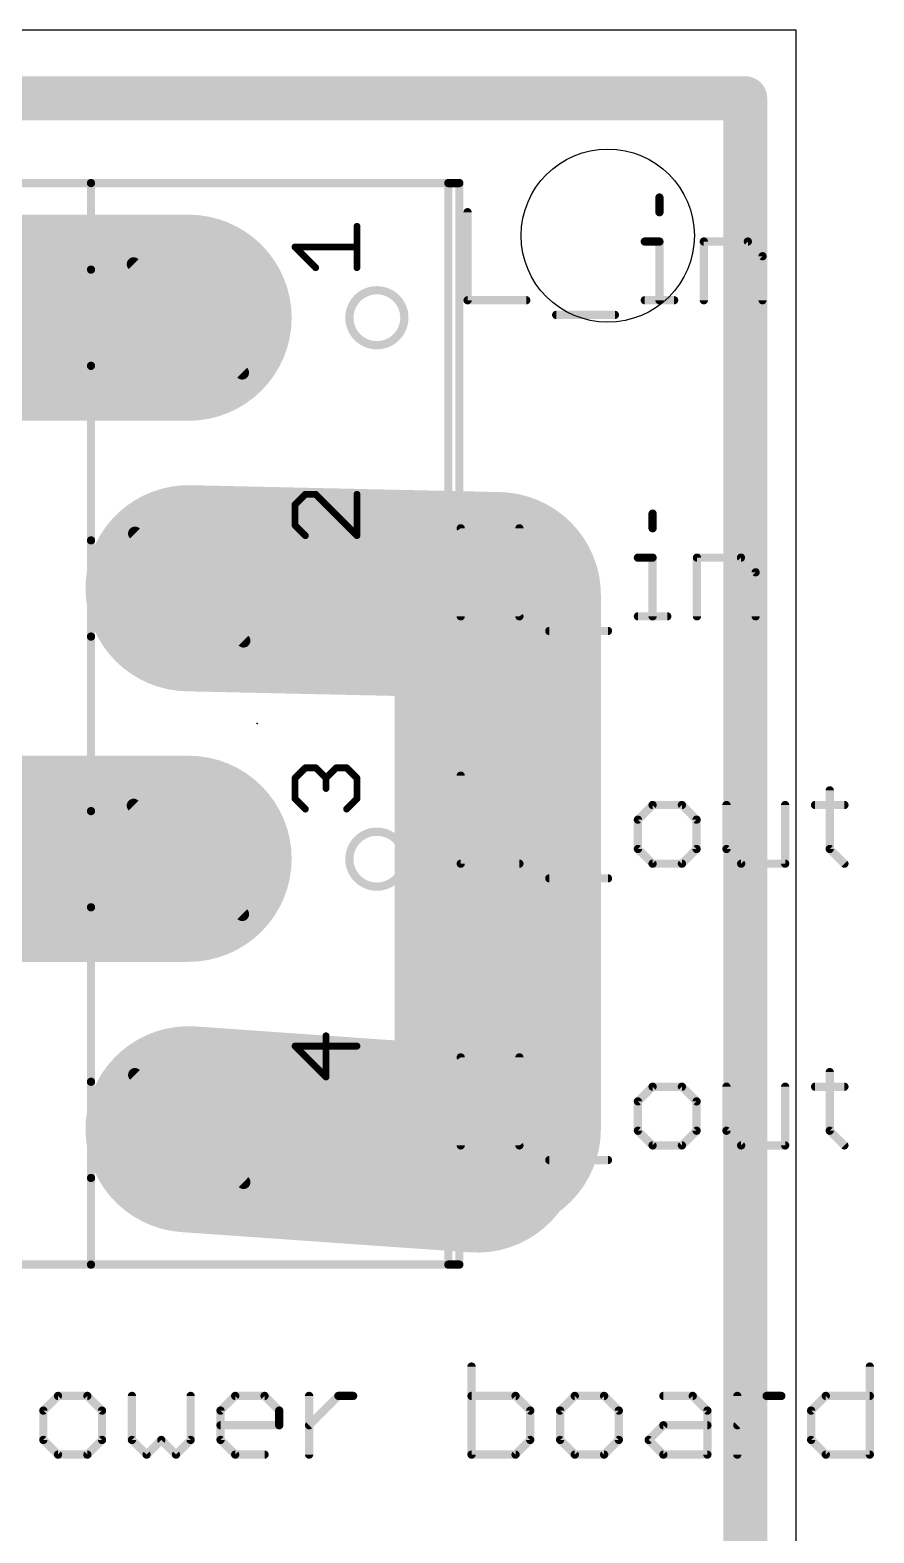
# Model space of a CAD drawing. Extents: x 2.5 to 78.6, y 0 to 52.1.
# Drawn here: x 62.98 to 78.58, y 24.28 to 52.06 of the extents above; entities that cross this region are included whole.
import ezdxf

# ---------------------------------------------------------------- set-up
doc = ezdxf.new("R2010")
doc.units = 0
for name, color, linetype in [('1', 22, 'CONTINUOUS'), ('17', 82, 'CONTINUOUS'), ('20', 7, 'CONTINUOUS'), ('21', 253, 'CONTINUOUS'), ('23', 7, 'CONTINUOUS'), ('25', 253, 'CONTINUOUS'), ('51', 253, 'CONTINUOUS')]:
    doc.layers.add(name, color=color, linetype=linetype)

# ---------------------------------------------------------------- blocks, each defined once
blk = doc.blocks.new('LONGP100')
at = {"const_width": 1}
blk.add_lwpolyline([(-0.5, 0), (0.5, 0)], dxfattribs=at)
at = {"const_width": 0.5}
for points in [[(-0.5, 0.25, 1), (-0.5, -0.25)], [(0.5, -0.25, 1), (0.5, 0.25)]]:
    blk.add_lwpolyline(points, format="xyb", dxfattribs=at)

msp = doc.modelspace()

# ---------------------------------------------------------------- linework, layer by layer
at = {"layer": '1'}
for points, const_width in [([(76.2, 50.8), (3.81, 50.8)], 0.8128), ([(76.2, 1.27), (76.2, 50.8)], 0.8128), ([(74.6147, 48.9644), (74.6147, 48.6932)], 0.1524), ([(65.913, 46.743), (55.499, 46.743)], 3.81), ([(71.0692, 48.6932), (71.0692, 47.0662)], 0.1524), ([(74.3435, 48.1509), (74.6147, 48.1509)], 0.1524), ([(74.6147, 48.1509), (74.6147, 47.0662)], 0.1524), ([(75.435, 47.0662), (75.435, 48.1509)], 0.1524), ([(75.435, 48.1509), (76.2484, 48.1509)], 0.1524), ([(76.2484, 48.1509), (76.5196, 47.8797)], 0.1524), ([(76.5196, 47.8797), (76.5196, 47.0662)], 0.1524), ([(71.0692, 47.0662), (72.1539, 47.0662)], 0.1524), ([(74.3435, 47.0662), (74.8858, 47.0662)], 0.1524), ([(72.7064, 46.795), (73.791, 46.795)], 0.1524), ([(65.913, 41.743), (71.628, 41.616)], 3.81), ([(71.628, 41.616), (71.628, 31.75)], 3.81), ([(57.785, 37.592), (61.976, 36.957)], 3.81), ([(65.913, 36.743), (60.706, 36.743)], 3.81), ([(71.247, 31.369), (65.913, 31.743)], 3.81), ([(71.628, 31.75), (71.247, 31.369)], 2.54)]:
    msp.add_lwpolyline(points, dxfattribs=dict(at, const_width=const_width))
for points, const_width in [([(76.4032, 50.8, 1), (75.9968, 50.8)], 0.4064), ([(76.2, 50.5968, 1), (76.2, 51.0032)], 0.4064), ([(74.6528, 48.9644, 1), (74.5766, 48.9644)], 0.0762), ([(65.913, 45.7905, 1), (65.913, 47.6955)], 1.905), ([(71.1073, 48.6932, 1), (71.0311, 48.6932)], 0.0762), ([(74.5766, 48.6932, 1), (74.6528, 48.6932)], 0.0762), ([(74.3435, 48.189, 1), (74.3435, 48.1128)], 0.0762), ([(74.6528, 48.1509, 1), (74.5766, 48.1509)], 0.0762), ([(74.6147, 48.1128, 1), (74.6147, 48.189)], 0.0762), ([(75.4731, 48.1509, 1), (75.3969, 48.1509)], 0.0762), ([(75.435, 48.189, 1), (75.435, 48.1128)], 0.0762), ([(76.2754, 48.1778, 1), (76.2215, 48.1239)], 0.0762), ([(76.2484, 48.1128, 1), (76.2484, 48.189)], 0.0762), ([(76.5577, 47.8797, 1), (76.4815, 47.8797)], 0.0762), ([(76.4927, 47.8528, 1), (76.5466, 47.9066)], 0.0762), ([(71.0692, 47.1043, 1), (71.0692, 47.0281)], 0.0762), ([(71.0311, 47.0662, 1), (71.1073, 47.0662)], 0.0762), ([(72.1539, 47.0281, 1), (72.1539, 47.1043)], 0.0762), ([(74.3435, 47.1043, 1), (74.3435, 47.0281)], 0.0762), ([(74.5766, 47.0662, 1), (74.6528, 47.0662)], 0.0762), ([(74.8858, 47.0281, 1), (74.8858, 47.1043)], 0.0762), ([(75.3969, 47.0662, 1), (75.4731, 47.0662)], 0.0762), ([(76.4815, 47.0662, 1), (76.5577, 47.0662)], 0.0762), ([(72.7064, 46.8331, 1), (72.7064, 46.7569)], 0.0762), ([(73.791, 46.7569, 1), (73.791, 46.8331)], 0.0762), ([(65.9342, 42.6953, 1), (65.8918, 40.7907)], 1.905), ([(72.5805, 41.616, 1), (70.6755, 41.616)], 1.905), ([(71.6068, 40.6637, 1), (71.6492, 42.5683)], 1.905), ([(61.8333, 36.0152, 1), (62.1187, 37.8988)], 1.905), ([(65.913, 35.7905, 1), (65.913, 37.6955)], 1.905), ([(65.9796, 32.6932, 1), (65.8464, 30.7928)], 1.905), ([(71.1804, 30.4188, 1), (71.3136, 32.3192)], 1.905), ([(72.077, 31.301, 1), (71.179, 32.199)], 1.27), ([(70.6755, 31.75, 1), (72.5805, 31.75)], 1.905), ([(70.798, 31.818, 1), (71.696, 30.92)], 1.27)]:
    msp.add_lwpolyline(points, format="xyb", dxfattribs=dict(at, const_width=const_width))
at = {"layer": '20'}
for p, q in [((77.14, 52.06), (2.54, 52.06)), ((77.14, 0), (77.14, 52.06))]:
    msp.add_line(p, q, dxfattribs=at)
msp.add_circle((73.66, 48.26), 1.6, dxfattribs=at)
at = {"layer": '21', "const_width": 0.1524}
for points in [[(61.722, 49.232), (64.11, 49.232)], [(64.11, 49.232), (64.11, 47.632)], [(64.11, 49.232), (70.714, 49.232)], [(70.714, 49.232), (70.714, 29.242)], [(70.714, 49.232), (70.917, 49.232)], [(70.917, 29.242), (70.917, 49.232)], [(64.11, 45.854), (64.11, 42.628)], [(64.11, 40.85), (64.11, 37.624)], [(64.11, 35.846), (64.11, 32.621)], [(64.11, 30.843), (64.11, 29.242)], [(64.11, 29.242), (61.722, 29.242)], [(70.714, 29.242), (64.11, 29.242)], [(70.917, 29.242), (70.714, 29.242)]]:
    msp.add_lwpolyline(points, dxfattribs=at)
at = {"layer": '21'}
for points, const_width in [([(64.1481, 49.232, 1), (64.0719, 49.232)], 0.0762), ([(64.11, 49.2701, 1), (64.11, 49.1939)], 0.0762), ([(64.11, 49.1939, 1), (64.11, 49.2701)], 0.0762), ([(70.7521, 49.232, 1), (70.6759, 49.232)], 0.0762), ([(70.714, 49.2701, 1), (70.714, 49.1939)], 0.0762), ([(70.714, 49.1939, 1), (70.714, 49.2701)], 0.0762), ([(70.9551, 49.232, 1), (70.8789, 49.232)], 0.0762), ([(70.917, 49.1939, 1), (70.917, 49.2701)], 0.0762), ([(64.0719, 47.632, 1), (64.1481, 47.632)], 0.0762), ([(69.3928, 46.235, 1), (69.3928, 47.251, 1), (69.3928, 46.235)], 0.1524), ([(64.1481, 45.854, 1), (64.0719, 45.854)], 0.0762), ([(64.0719, 42.628, 1), (64.1481, 42.628)], 0.0762), ([(69.3928, 41.2312, 1), (69.3928, 42.2472, 1), (69.3928, 41.2312)], 0.1524), ([(64.1481, 40.85, 1), (64.0719, 40.85)], 0.0762), ([(64.0719, 37.624, 1), (64.1481, 37.624)], 0.0762), ([(69.3928, 36.2274, 1), (69.3928, 37.2434, 1), (69.3928, 36.2274)], 0.1524), ([(64.1481, 35.846, 1), (64.0719, 35.846)], 0.0762), ([(64.0719, 32.621, 1), (64.1481, 32.621)], 0.0762), ([(69.3928, 31.2236, 1), (69.3928, 32.2396, 1), (69.3928, 31.2236)], 0.1524), ([(64.1481, 30.843, 1), (64.0719, 30.843)], 0.0762), ([(64.11, 29.2801, 1), (64.11, 29.2039)], 0.0762), ([(64.0719, 29.242, 1), (64.1481, 29.242)], 0.0762), ([(64.11, 29.2039, 1), (64.11, 29.2801)], 0.0762), ([(70.714, 29.2801, 1), (70.714, 29.2039)], 0.0762), ([(70.6759, 29.242, 1), (70.7521, 29.242)], 0.0762), ([(70.714, 29.2039, 1), (70.714, 29.2801)], 0.0762), ([(70.8789, 29.242, 1), (70.9551, 29.242)], 0.0762), ([(70.917, 29.2039, 1), (70.917, 29.2801)], 0.0762)]:
    msp.add_lwpolyline(points, format="xyb", dxfattribs=dict(at, const_width=const_width))
at = {"layer": '23'}
msp.add_point((67.183, 39.243), dxfattribs=at)
at = {"layer": '25', "const_width": 0.1524}
for points in [[(74.6147, 48.9644), (74.6147, 48.6932)], [(71.0692, 48.6932), (71.0692, 47.0662)], [(74.3435, 48.1509), (74.6147, 48.1509)], [(74.6147, 48.1509), (74.6147, 47.0662)], [(75.435, 47.0662), (75.435, 48.1509)], [(75.435, 48.1509), (76.2484, 48.1509)], [(76.2484, 48.1509), (76.5196, 47.8797)], [(76.5196, 47.8797), (76.5196, 47.0662)], [(71.0692, 47.0662), (72.1539, 47.0662)], [(74.3435, 47.0662), (74.8858, 47.0662)], [(72.7064, 46.795), (73.791, 46.795)], [(74.4877, 43.1224), (74.4877, 42.8512)], [(70.9422, 41.2242), (70.9422, 42.8512)], [(70.9422, 42.8512), (72.0269, 41.2242)], [(72.0269, 41.2242), (72.0269, 42.8512)], [(74.2165, 42.3089), (74.4877, 42.3089)], [(74.4877, 42.3089), (74.4877, 41.2242)], [(75.308, 41.2242), (75.308, 42.3089)], [(75.308, 42.3089), (76.1214, 42.3089)], [(76.1214, 42.3089), (76.3926, 42.0377)], [(76.3926, 42.0377), (76.3926, 41.2242)], [(74.2165, 41.2242), (74.7588, 41.2242)], [(72.5794, 40.953), (73.664, 40.953)], [(70.9422, 38.2792), (70.9422, 36.6522)], [(77.762, 38.008), (77.762, 36.9234)], [(74.4877, 37.7369), (74.2165, 37.4657)], [(75.03, 37.7369), (74.4877, 37.7369)], [(75.3012, 37.4657), (75.03, 37.7369)], [(75.8537, 37.7369), (75.8537, 36.9234)], [(76.9383, 36.6522), (76.9383, 37.7369)], [(77.4908, 37.7369), (78.0332, 37.7369)], [(74.2165, 37.4657), (74.2165, 36.9234)], [(75.3012, 36.9234), (75.3012, 37.4657)], [(74.2165, 36.9234), (74.4877, 36.6522)], [(75.03, 36.6522), (75.3012, 36.9234)], [(75.8537, 36.9234), (76.1248, 36.6522)], [(77.762, 36.9234), (78.0332, 36.6522)], [(70.9422, 36.6522), (72.0269, 36.6522)], [(74.4877, 36.6522), (75.03, 36.6522)], [(76.1248, 36.6522), (76.9383, 36.6522)], [(72.5794, 36.381), (73.664, 36.381)], [(70.9422, 31.4452), (70.9422, 33.0722)], [(70.9422, 33.0722), (72.0269, 31.4452)], [(72.0269, 31.4452), (72.0269, 33.0722)], [(77.762, 32.801), (77.762, 31.7164)], [(74.4877, 32.5299), (74.2165, 32.2587)], [(75.03, 32.5299), (74.4877, 32.5299)], [(75.3012, 32.2587), (75.03, 32.5299)], [(75.8537, 32.5299), (75.8537, 31.7164)], [(76.9383, 31.4452), (76.9383, 32.5299)], [(77.4908, 32.5299), (78.0332, 32.5299)], [(74.2165, 32.2587), (74.2165, 31.7164)], [(75.3012, 31.7164), (75.3012, 32.2587)], [(74.2165, 31.7164), (74.4877, 31.4452)], [(75.03, 31.4452), (75.3012, 31.7164)], [(75.8537, 31.7164), (76.1248, 31.4452)], [(77.762, 31.7164), (78.0332, 31.4452)], [(74.4877, 31.4452), (75.03, 31.4452)], [(76.1248, 31.4452), (76.9383, 31.4452)], [(72.5794, 31.174), (73.664, 31.174)], [(71.142, 27.3572), (71.142, 25.7302)], [(78.5025, 27.3572), (78.5025, 25.7302)], [(63.5003, 26.8149), (63.2291, 26.5437)], [(64.0426, 26.8149), (63.5003, 26.8149)], [(64.3138, 26.5437), (64.0426, 26.8149)], [(64.8663, 26.8149), (64.8663, 26.0014)], [(65.9509, 26.0014), (65.9509, 26.8149)], [(66.5034, 26.5437), (66.7746, 26.8149)], [(66.7746, 26.8149), (67.3169, 26.8149)], [(67.3169, 26.8149), (67.5881, 26.5437)], [(68.1406, 25.7302), (68.1406, 26.8149)], [(68.1406, 26.2725), (68.6829, 26.8149)], [(68.6829, 26.8149), (68.9541, 26.8149)], [(71.9555, 26.8149), (71.142, 26.8149)], [(72.2267, 26.5437), (71.9555, 26.8149)], [(73.0503, 26.8149), (72.7792, 26.5437)], [(73.5927, 26.8149), (73.0503, 26.8149)], [(73.8638, 26.5437), (73.5927, 26.8149)], [(74.6875, 26.8149), (75.2298, 26.8149)], [(75.2298, 26.8149), (75.501, 26.5437)], [(76.0535, 25.7302), (76.0535, 26.8149)], [(76.0535, 26.2725), (76.5958, 26.8149)], [(76.5958, 26.8149), (76.867, 26.8149)], [(77.4178, 26.5437), (77.689, 26.8149)], [(77.689, 26.8149), (78.5025, 26.8149)], [(63.2291, 26.5437), (63.2291, 26.0014)], [(64.3138, 26.0014), (64.3138, 26.5437)], [(66.5034, 26.0014), (66.5034, 26.5437)], [(67.5881, 26.5437), (67.5881, 26.2725)], [(72.2267, 26.0014), (72.2267, 26.5437)], [(72.7792, 26.5437), (72.7792, 26.0014)], [(73.8638, 26.0014), (73.8638, 26.5437)], [(75.501, 26.5437), (75.501, 25.7302)], [(77.4178, 26.0014), (77.4178, 26.5437)], [(67.5881, 26.2725), (66.5034, 26.2725)], [(74.4163, 26.0014), (74.6875, 26.2725)], [(74.6875, 26.2725), (75.501, 26.2725)], [(63.2291, 26.0014), (63.5003, 25.7302)], [(64.0426, 25.7302), (64.3138, 26.0014)], [(64.8663, 26.0014), (65.1374, 25.7302)], [(65.1374, 25.7302), (65.4086, 26.0014)], [(65.4086, 26.0014), (65.6798, 25.7302)], [(65.6798, 25.7302), (65.9509, 26.0014)], [(66.7746, 25.7302), (66.5034, 26.0014)], [(71.9555, 25.7302), (72.2267, 26.0014)], [(72.7792, 26.0014), (73.0503, 25.7302)], [(73.5927, 25.7302), (73.8638, 26.0014)], [(74.6875, 25.7302), (74.4163, 26.0014)], [(77.689, 25.7302), (77.4178, 26.0014)], [(63.5003, 25.7302), (64.0426, 25.7302)], [(67.3169, 25.7302), (66.7746, 25.7302)], [(71.142, 25.7302), (71.9555, 25.7302)], [(73.0503, 25.7302), (73.5927, 25.7302)], [(75.501, 25.7302), (74.6875, 25.7302)], [(78.5025, 25.7302), (77.689, 25.7302)]]:
    msp.add_lwpolyline(points, dxfattribs=at)
at = {"layer": '25', "const_width": 0.0762}
for points in [[(74.6528, 48.9644, 1), (74.5766, 48.9644)], [(71.1073, 48.6932, 1), (71.0311, 48.6932)], [(74.5766, 48.6932, 1), (74.6528, 48.6932)], [(74.3435, 48.189, 1), (74.3435, 48.1128)], [(74.6528, 48.1509, 1), (74.5766, 48.1509)], [(74.6147, 48.1128, 1), (74.6147, 48.189)], [(75.4731, 48.1509, 1), (75.3969, 48.1509)], [(75.435, 48.189, 1), (75.435, 48.1128)], [(76.2754, 48.1778, 1), (76.2215, 48.1239)], [(76.2484, 48.1128, 1), (76.2484, 48.189)], [(76.5577, 47.8797, 1), (76.4815, 47.8797)], [(76.4927, 47.8528, 1), (76.5466, 47.9066)], [(71.0692, 47.1043, 1), (71.0692, 47.0281)], [(71.0311, 47.0662, 1), (71.1073, 47.0662)], [(72.1539, 47.0281, 1), (72.1539, 47.1043)], [(74.3435, 47.1043, 1), (74.3435, 47.0281)], [(74.5766, 47.0662, 1), (74.6528, 47.0662)], [(74.8858, 47.0281, 1), (74.8858, 47.1043)], [(75.3969, 47.0662, 1), (75.4731, 47.0662)], [(76.4815, 47.0662, 1), (76.5577, 47.0662)], [(72.7064, 46.8331, 1), (72.7064, 46.7569)], [(73.791, 46.7569, 1), (73.791, 46.8331)], [(74.5258, 43.1224, 1), (74.4496, 43.1224)], [(70.9803, 42.8512, 1), (70.9041, 42.8512)], [(70.9739, 42.8723, 1), (70.9105, 42.8301)], [(72.065, 42.8512, 1), (71.9888, 42.8512)], [(74.4496, 42.8512, 1), (74.5258, 42.8512)], [(74.2165, 42.347, 1), (74.2165, 42.2708)], [(74.5258, 42.3089, 1), (74.4496, 42.3089)], [(74.4877, 42.2708, 1), (74.4877, 42.347)], [(75.3461, 42.3089, 1), (75.2699, 42.3089)], [(75.308, 42.347, 1), (75.308, 42.2708)], [(76.1484, 42.3358, 1), (76.0945, 42.2819)], [(76.1214, 42.2708, 1), (76.1214, 42.347)], [(76.4307, 42.0377, 1), (76.3545, 42.0377)], [(76.3657, 42.0108, 1), (76.4196, 42.0646)], [(70.9041, 41.2242, 1), (70.9803, 41.2242)], [(71.9888, 41.2242, 1), (72.065, 41.2242)], [(71.9952, 41.2031, 1), (72.0586, 41.2453)], [(74.2165, 41.2623, 1), (74.2165, 41.1861)], [(74.4496, 41.2242, 1), (74.5258, 41.2242)], [(74.7588, 41.1861, 1), (74.7588, 41.2623)], [(75.2699, 41.2242, 1), (75.3461, 41.2242)], [(76.3545, 41.2242, 1), (76.4307, 41.2242)], [(72.5794, 40.9911, 1), (72.5794, 40.9149)], [(73.664, 40.9149, 1), (73.664, 40.9911)], [(70.9803, 38.2792, 1), (70.9041, 38.2792)], [(77.8001, 38.008, 1), (77.7239, 38.008)], [(74.4877, 37.775, 1), (74.4877, 37.6988)], [(74.5146, 37.7099, 1), (74.4607, 37.7638)], [(75.0569, 37.7638, 1), (75.0031, 37.7099)], [(75.03, 37.6988, 1), (75.03, 37.775)], [(75.8918, 37.7369, 1), (75.8156, 37.7369)], [(76.9764, 37.7369, 1), (76.9002, 37.7369)], [(77.4908, 37.775, 1), (77.4908, 37.6988)], [(78.0332, 37.6988, 1), (78.0332, 37.775)], [(74.2546, 37.4657, 1), (74.1784, 37.4657)], [(74.1896, 37.4926, 1), (74.2435, 37.4388)], [(75.3393, 37.4657, 1), (75.2631, 37.4657)], [(75.2742, 37.4388, 1), (75.3281, 37.4926)], [(74.2435, 36.9503, 1), (74.1896, 36.8964)], [(74.1784, 36.9234, 1), (74.2546, 36.9234)], [(75.2631, 36.9234, 1), (75.3393, 36.9234)], [(75.3281, 36.8964, 1), (75.2742, 36.9503)], [(75.8806, 36.9503, 1), (75.8267, 36.8964)], [(75.8156, 36.9234, 1), (75.8918, 36.9234)], [(77.7889, 36.9503, 1), (77.735, 36.8964)], [(77.7239, 36.9234, 1), (77.8001, 36.9234)], [(70.9422, 36.6903, 1), (70.9422, 36.6141)], [(70.9041, 36.6522, 1), (70.9803, 36.6522)], [(72.0269, 36.6141, 1), (72.0269, 36.6903)], [(74.4877, 36.6903, 1), (74.4877, 36.6141)], [(74.4607, 36.6253, 1), (74.5146, 36.6791)], [(75.0031, 36.6791, 1), (75.0569, 36.6253)], [(75.03, 36.6141, 1), (75.03, 36.6903)], [(76.1248, 36.6903, 1), (76.1248, 36.6141)], [(76.0979, 36.6253, 1), (76.1518, 36.6791)], [(76.9002, 36.6522, 1), (76.9764, 36.6522)], [(76.9383, 36.6141, 1), (76.9383, 36.6903)], [(78.0062, 36.6253, 1), (78.0601, 36.6791)], [(72.5794, 36.4191, 1), (72.5794, 36.3429)], [(73.664, 36.3429, 1), (73.664, 36.4191)], [(70.9803, 33.0722, 1), (70.9041, 33.0722)], [(70.9739, 33.0933, 1), (70.9105, 33.0511)], [(72.065, 33.0722, 1), (71.9888, 33.0722)], [(77.8001, 32.801, 1), (77.7239, 32.801)], [(74.4877, 32.568, 1), (74.4877, 32.4918)], [(74.5146, 32.5029, 1), (74.4607, 32.5568)], [(75.0569, 32.5568, 1), (75.0031, 32.5029)], [(75.03, 32.4918, 1), (75.03, 32.568)], [(75.8918, 32.5299, 1), (75.8156, 32.5299)], [(76.9764, 32.5299, 1), (76.9002, 32.5299)], [(77.4908, 32.568, 1), (77.4908, 32.4918)], [(78.0332, 32.4918, 1), (78.0332, 32.568)], [(74.2546, 32.2587, 1), (74.1784, 32.2587)], [(74.1896, 32.2856, 1), (74.2435, 32.2318)], [(75.3393, 32.2587, 1), (75.2631, 32.2587)], [(75.2742, 32.2318, 1), (75.3281, 32.2856)], [(74.2435, 31.7433, 1), (74.1896, 31.6894)], [(74.1784, 31.7164, 1), (74.2546, 31.7164)], [(75.2631, 31.7164, 1), (75.3393, 31.7164)], [(75.3281, 31.6894, 1), (75.2742, 31.7433)], [(75.8806, 31.7433, 1), (75.8267, 31.6894)], [(75.8156, 31.7164, 1), (75.8918, 31.7164)], [(77.7889, 31.7433, 1), (77.735, 31.6894)], [(77.7239, 31.7164, 1), (77.8001, 31.7164)], [(70.9041, 31.4452, 1), (70.9803, 31.4452)], [(71.9888, 31.4452, 1), (72.065, 31.4452)], [(71.9952, 31.4241, 1), (72.0586, 31.4663)], [(74.4877, 31.4833, 1), (74.4877, 31.4071)], [(74.4607, 31.4183, 1), (74.5146, 31.4721)], [(75.0031, 31.4721, 1), (75.0569, 31.4183)], [(75.03, 31.4071, 1), (75.03, 31.4833)], [(76.1248, 31.4833, 1), (76.1248, 31.4071)], [(76.0979, 31.4183, 1), (76.1518, 31.4721)], [(76.9002, 31.4452, 1), (76.9764, 31.4452)], [(76.9383, 31.4071, 1), (76.9383, 31.4833)], [(78.0062, 31.4183, 1), (78.0601, 31.4721)], [(72.5794, 31.2121, 1), (72.5794, 31.1359)], [(73.664, 31.1359, 1), (73.664, 31.2121)], [(71.1801, 27.3572, 1), (71.1039, 27.3572)], [(78.5406, 27.3572, 1), (78.4644, 27.3572)], [(63.5003, 26.853, 1), (63.5003, 26.7768)], [(63.5272, 26.7879, 1), (63.4733, 26.8418)], [(64.0695, 26.8418, 1), (64.0157, 26.7879)], [(64.0426, 26.7768, 1), (64.0426, 26.853)], [(64.9044, 26.8149, 1), (64.8282, 26.8149)], [(65.989, 26.8149, 1), (65.9128, 26.8149)], [(66.7746, 26.853, 1), (66.7746, 26.7768)], [(66.8015, 26.7879, 1), (66.7476, 26.8418)], [(67.3439, 26.8418, 1), (67.29, 26.7879)], [(67.3169, 26.7768, 1), (67.3169, 26.853)], [(68.1787, 26.8149, 1), (68.1025, 26.8149)], [(68.6829, 26.853, 1), (68.6829, 26.7768)], [(68.7098, 26.7879, 1), (68.656, 26.8418)], [(68.9541, 26.7768, 1), (68.9541, 26.853)], [(71.142, 26.853, 1), (71.142, 26.7768)], [(71.9825, 26.8418, 1), (71.9286, 26.7879)], [(71.9555, 26.7768, 1), (71.9555, 26.853)], [(73.0503, 26.853, 1), (73.0503, 26.7768)], [(73.0773, 26.7879, 1), (73.0234, 26.8418)], [(73.6196, 26.8418, 1), (73.5657, 26.7879)], [(73.5927, 26.7768, 1), (73.5927, 26.853)], [(74.6875, 26.853, 1), (74.6875, 26.7768)], [(75.2568, 26.8418, 1), (75.2029, 26.7879)], [(75.2298, 26.7768, 1), (75.2298, 26.853)], [(76.0916, 26.8149, 1), (76.0154, 26.8149)], [(76.5958, 26.853, 1), (76.5958, 26.7768)], [(76.6228, 26.7879, 1), (76.5689, 26.8418)], [(76.867, 26.7768, 1), (76.867, 26.853)], [(77.689, 26.853, 1), (77.689, 26.7768)], [(77.7159, 26.7879, 1), (77.662, 26.8418)], [(78.5025, 26.7768, 1), (78.5025, 26.853)], [(63.2672, 26.5437, 1), (63.191, 26.5437)], [(63.2022, 26.5706, 1), (63.256, 26.5168)], [(64.3519, 26.5437, 1), (64.2757, 26.5437)], [(64.2868, 26.5168, 1), (64.3407, 26.5706)], [(66.5415, 26.5437, 1), (66.4653, 26.5437)], [(66.4765, 26.5706, 1), (66.5304, 26.5168)], [(67.6262, 26.5437, 1), (67.55, 26.5437)], [(67.5611, 26.5168, 1), (67.615, 26.5706)], [(72.2648, 26.5437, 1), (72.1886, 26.5437)], [(72.1997, 26.5168, 1), (72.2536, 26.5706)], [(72.8173, 26.5437, 1), (72.7411, 26.5437)], [(72.7522, 26.5706, 1), (72.8061, 26.5168)], [(73.9019, 26.5437, 1), (73.8257, 26.5437)], [(73.8369, 26.5168, 1), (73.8908, 26.5706)], [(75.5391, 26.5437, 1), (75.4629, 26.5437)], [(75.4741, 26.5168, 1), (75.5279, 26.5706)], [(77.4559, 26.5437, 1), (77.3797, 26.5437)], [(77.3909, 26.5706, 1), (77.4447, 26.5168)], [(66.5034, 26.3106, 1), (66.5034, 26.2344)], [(67.55, 26.2725, 1), (67.6262, 26.2725)], [(67.5881, 26.2344, 1), (67.5881, 26.3106)], [(68.1136, 26.2995, 1), (68.1675, 26.2456)], [(74.6875, 26.3106, 1), (74.6875, 26.2344)], [(74.7144, 26.2456, 1), (74.6606, 26.2995)], [(75.501, 26.2344, 1), (75.501, 26.3106)], [(76.0266, 26.2995, 1), (76.0804, 26.2456)], [(63.256, 26.0283, 1), (63.2022, 25.9744)], [(63.191, 26.0014, 1), (63.2672, 26.0014)], [(64.2757, 26.0014, 1), (64.3519, 26.0014)], [(64.3407, 25.9744, 1), (64.2868, 26.0283)], [(64.8932, 26.0283, 1), (64.8393, 25.9744)], [(64.8282, 26.0014, 1), (64.9044, 26.0014)], [(65.4355, 26.0283, 1), (65.3817, 25.9744)], [(65.4355, 25.9744, 1), (65.3817, 26.0283)], [(65.9128, 26.0014, 1), (65.989, 26.0014)], [(65.9779, 25.9744, 1), (65.924, 26.0283)], [(66.5304, 26.0283, 1), (66.4765, 25.9744)], [(66.4653, 26.0014, 1), (66.5415, 26.0014)], [(72.1886, 26.0014, 1), (72.2648, 26.0014)], [(72.2536, 25.9744, 1), (72.1997, 26.0283)], [(72.8061, 26.0283, 1), (72.7522, 25.9744)], [(72.7411, 26.0014, 1), (72.8173, 26.0014)], [(73.8257, 26.0014, 1), (73.9019, 26.0014)], [(73.8908, 25.9744, 1), (73.8369, 26.0283)], [(74.4433, 26.0283, 1), (74.3894, 25.9744)], [(74.3894, 26.0283, 1), (74.4433, 25.9744)], [(77.4447, 26.0283, 1), (77.3909, 25.9744)], [(77.3797, 26.0014, 1), (77.4559, 26.0014)], [(63.5003, 25.7683, 1), (63.5003, 25.6921)], [(63.4733, 25.7033, 1), (63.5272, 25.7571)], [(64.0157, 25.7571, 1), (64.0695, 25.7033)], [(64.0426, 25.6921, 1), (64.0426, 25.7683)], [(65.1105, 25.7571, 1), (65.1644, 25.7033)], [(65.1105, 25.7033, 1), (65.1644, 25.7571)], [(65.6528, 25.7571, 1), (65.7067, 25.7033)], [(65.6528, 25.7033, 1), (65.7067, 25.7571)], [(66.7746, 25.7683, 1), (66.7746, 25.6921)], [(66.7476, 25.7033, 1), (66.8015, 25.7571)], [(67.3169, 25.6921, 1), (67.3169, 25.7683)], [(68.1025, 25.7302, 1), (68.1787, 25.7302)], [(71.142, 25.7683, 1), (71.142, 25.6921)], [(71.1039, 25.7302, 1), (71.1801, 25.7302)], [(71.9286, 25.7571, 1), (71.9825, 25.7033)], [(71.9555, 25.6921, 1), (71.9555, 25.7683)], [(73.0503, 25.7683, 1), (73.0503, 25.6921)], [(73.0234, 25.7033, 1), (73.0773, 25.7571)], [(73.5657, 25.7571, 1), (73.6196, 25.7033)], [(73.5927, 25.6921, 1), (73.5927, 25.7683)], [(74.6875, 25.7683, 1), (74.6875, 25.6921)], [(74.6606, 25.7033, 1), (74.7144, 25.7571)], [(75.4629, 25.7302, 1), (75.5391, 25.7302)], [(75.501, 25.6921, 1), (75.501, 25.7683)], [(76.0154, 25.7302, 1), (76.0916, 25.7302)], [(77.689, 25.7683, 1), (77.689, 25.6921)], [(77.662, 25.7033, 1), (77.7159, 25.7571)], [(78.4644, 25.7302, 1), (78.5406, 25.7302)], [(78.5025, 25.6921, 1), (78.5025, 25.7683)]]:
    msp.add_lwpolyline(points, format="xyb", dxfattribs=at)
at = {"layer": '51'}
for points, const_width in [([(69.0245, 47.6691), (69.0245, 48.4318)], 0.127), ([(68.2619, 47.6691), (67.8805, 48.0504)], 0.127), ([(67.8805, 48.0504), (69.0245, 48.0504)], 0.127), ([(64.897, 47.734), (66.904, 45.727)], 0.254), ([(64.11, 47.632), (64.11, 45.854)], 0.1524), ([(68.0712, 43.4788), (67.8805, 43.2881)], 0.127), ([(67.8805, 43.2881), (67.8805, 42.9068)], 0.127), ([(68.2619, 43.4788), (68.0712, 43.4788)], 0.127), ([(69.0245, 42.7161), (68.2619, 43.4788)], 0.127), ([(69.0245, 43.4788), (69.0245, 42.7161)], 0.127), ([(64.922, 42.755), (66.929, 40.774)], 0.254), ([(67.8805, 42.9068), (68.0712, 42.7161)], 0.127), ([(64.11, 42.628), (64.11, 40.85)], 0.1524), ([(67.8805, 38.2335), (68.0712, 38.4242)], 0.127), ([(68.0712, 38.4242), (68.2619, 38.4242)], 0.127), ([(68.2619, 38.4242), (68.4525, 38.2335)], 0.127), ([(68.4525, 38.2335), (68.6432, 38.4242)], 0.127), ([(68.6432, 38.4242), (68.8338, 38.4242)], 0.127), ([(68.8338, 38.4242), (69.0245, 38.2335)], 0.127), ([(67.8805, 37.8522), (67.8805, 38.2335)], 0.127), ([(68.4525, 38.2335), (68.4525, 38.0428)], 0.127), ([(69.0245, 38.2335), (69.0245, 37.8522)], 0.127), ([(64.897, 37.726), (66.904, 35.719)], 0.254), ([(68.0712, 37.6615), (67.8805, 37.8522)], 0.127), ([(69.0245, 37.8522), (68.8338, 37.6615)], 0.127), ([(64.11, 37.624), (64.11, 35.846)], 0.1524), ([(69.0245, 33.2805), (67.8805, 33.2805)], 0.127), ([(67.8805, 33.2805), (68.4525, 32.7085)], 0.127), ([(68.4525, 32.7085), (68.4525, 33.4712)], 0.127), ([(64.922, 32.748), (66.929, 30.766)], 0.254), ([(64.11, 32.621), (64.11, 30.843)], 0.1524)]:
    msp.add_lwpolyline(points, dxfattribs=dict(at, const_width=const_width))
for points, const_width in [([(69.0563, 48.4318, 1), (68.9928, 48.4318)], 0.0635), ([(65.913, 45.2444, 1), (65.913, 48.2416, 1), (65.913, 45.2444)], 0.1524), ([(67.8805, 48.0822, 1), (67.8805, 48.0187)], 0.0635), ([(67.903, 48.0729, 1), (67.8581, 48.028)], 0.0635), ([(69.0245, 48.0187, 1), (69.0245, 48.0822)], 0.0635), ([(64.9419, 47.7789, 1), (64.8521, 47.6891)], 0.127), ([(64.1481, 47.632, 1), (64.0719, 47.632)], 0.0762), ([(68.2394, 47.6467, 1), (68.2843, 47.6916)], 0.0635), ([(68.9928, 47.6691, 1), (69.0563, 47.6691)], 0.0635), ([(64.0719, 45.854, 1), (64.1481, 45.854)], 0.0762), ([(66.8591, 45.6821, 1), (66.9489, 45.7719)], 0.127), ([(67.9123, 43.2881, 1), (67.8488, 43.2881)], 0.0635), ([(67.8581, 43.3105, 1), (67.903, 43.2656)], 0.0635), ([(68.0712, 43.5105, 1), (68.0712, 43.447)], 0.0635), ([(68.0936, 43.4563, 1), (68.0487, 43.5012)], 0.0635), ([(68.2843, 43.5012, 1), (68.2394, 43.4563)], 0.0635), ([(68.2619, 43.447, 1), (68.2619, 43.5105)], 0.0635), ([(69.0563, 43.4788, 1), (68.9928, 43.4788)], 0.0635), ([(65.913, 40.2406, 1), (65.913, 43.2378, 1), (65.913, 40.2406)], 0.1524), ([(64.9666, 42.8002, 1), (64.8774, 42.7098)], 0.127), ([(67.8488, 42.9068, 1), (67.9123, 42.9068)], 0.0635), ([(67.903, 42.9292, 1), (67.8581, 42.8843)], 0.0635), ([(64.1481, 42.628, 1), (64.0719, 42.628)], 0.0762), ([(68.0487, 42.6937, 1), (68.0936, 42.7386)], 0.0635), ([(68.9928, 42.7161, 1), (69.0563, 42.7161)], 0.0635), ([(69.002, 42.6937, 1), (69.047, 42.7386)], 0.0635), ([(64.0719, 40.85, 1), (64.1481, 40.85)], 0.0762), ([(66.8844, 40.7288, 1), (66.9736, 40.8192)], 0.127), ([(68.0712, 38.4559, 1), (68.0712, 38.3924)], 0.0635), ([(68.0936, 38.4017, 1), (68.0487, 38.4466)], 0.0635), ([(68.2843, 38.4466, 1), (68.2394, 38.4017)], 0.0635), ([(68.2619, 38.3924, 1), (68.2619, 38.4559)], 0.0635), ([(68.6432, 38.4559, 1), (68.6432, 38.3924)], 0.0635), ([(68.6656, 38.4017, 1), (68.6207, 38.4466)], 0.0635), ([(68.8563, 38.4466, 1), (68.8114, 38.4017)], 0.0635), ([(68.8338, 38.3924, 1), (68.8338, 38.4559)], 0.0635), ([(65.913, 35.2368, 1), (65.913, 38.234, 1), (65.913, 35.2368)], 0.1524), ([(67.9123, 38.2335, 1), (67.8488, 38.2335)], 0.0635), ([(67.8581, 38.2559, 1), (67.903, 38.211)], 0.0635), ([(68.4843, 38.2335, 1), (68.4208, 38.2335)], 0.0635), ([(68.4208, 38.0428, 1), (68.4843, 38.0428)], 0.0635), ([(68.4301, 38.2559, 1), (68.475, 38.211)], 0.0635), ([(68.4301, 38.211, 1), (68.475, 38.2559)], 0.0635), ([(69.0563, 38.2335, 1), (68.9928, 38.2335)], 0.0635), ([(69.002, 38.211, 1), (69.047, 38.2559)], 0.0635), ([(64.9419, 37.7709, 1), (64.8521, 37.6811)], 0.127), ([(67.8488, 37.8522, 1), (67.9123, 37.8522)], 0.0635), ([(67.903, 37.8746, 1), (67.8581, 37.8297)], 0.0635), ([(68.9928, 37.8522, 1), (69.0563, 37.8522)], 0.0635), ([(69.047, 37.8297, 1), (69.002, 37.8746)], 0.0635), ([(64.1481, 37.624, 1), (64.0719, 37.624)], 0.0762), ([(68.0487, 37.6391, 1), (68.0936, 37.684)], 0.0635), ([(68.8114, 37.684, 1), (68.8563, 37.6391)], 0.0635), ([(64.0719, 35.846, 1), (64.1481, 35.846)], 0.0762), ([(66.8591, 35.6741, 1), (66.9489, 35.7639)], 0.127), ([(67.8805, 33.3122, 1), (67.8805, 33.2487)], 0.0635), ([(67.903, 33.3029, 1), (67.8581, 33.258)], 0.0635), ([(68.4843, 33.4712, 1), (68.4208, 33.4712)], 0.0635), ([(69.0245, 33.2487, 1), (69.0245, 33.3122)], 0.0635), ([(65.913, 30.233, 1), (65.913, 33.2302, 1), (65.913, 30.233)], 0.1524), ([(64.9666, 32.7932, 1), (64.8774, 32.7028)], 0.127), ([(64.1481, 32.621, 1), (64.0719, 32.621)], 0.0762), ([(68.4208, 32.7085, 1), (68.4843, 32.7085)], 0.0635), ([(68.4301, 32.6861, 1), (68.475, 32.731)], 0.0635), ([(64.0719, 30.843, 1), (64.1481, 30.843)], 0.0762), ([(66.8844, 30.7208, 1), (66.9736, 30.8112)], 0.127)]:
    msp.add_lwpolyline(points, format="xyb", dxfattribs=dict(at, const_width=const_width))

# ---------------------------------------------------------------- block references
at = {"layer": '17', "xscale": 1.7907, "yscale": 1.7907}
for p in [(65.913, 46.743), (65.913, 46.743), (65.913, 41.743), (65.913, 41.743), (65.913, 36.743), (65.913, 36.743), (65.913, 31.743), (65.913, 31.743)]:
    msp.add_blockref('LONGP100', p, dxfattribs=at)

doc.saveas('drawing.dxf')
